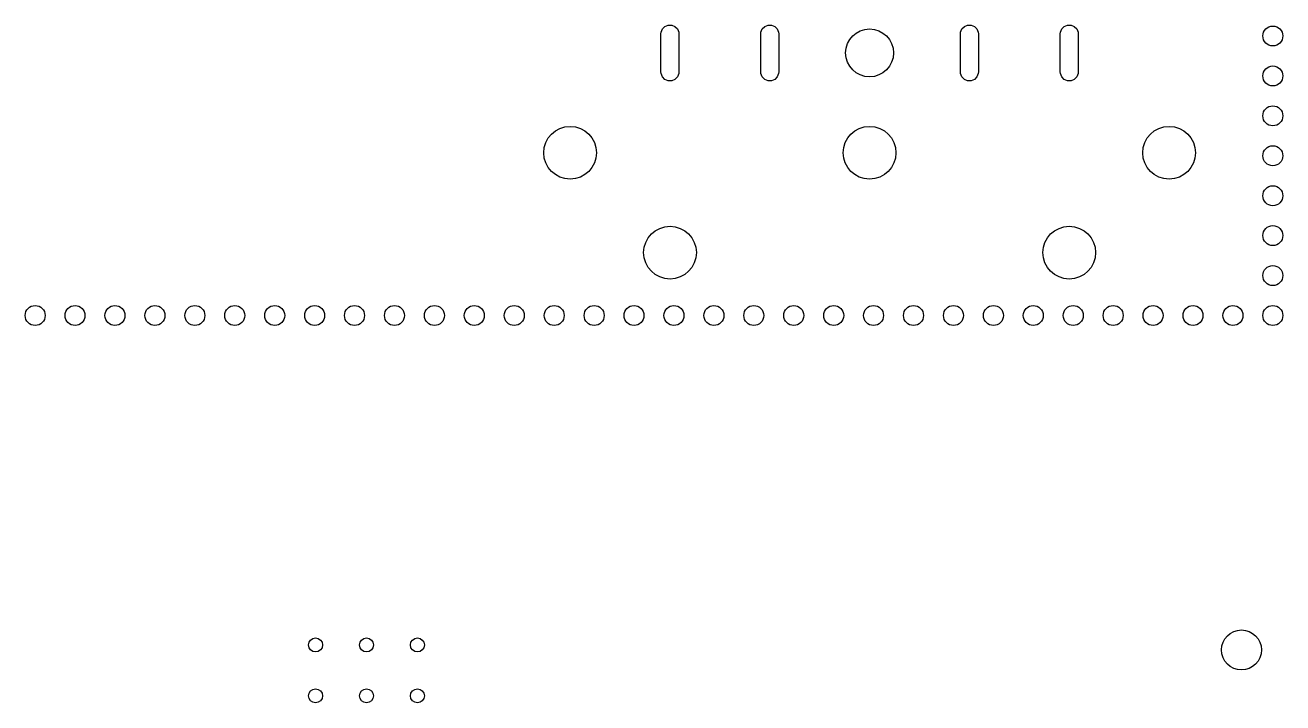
# Model space of a CAD drawing. Extents: x 0.57 to 7.95, y -5.84 to -0.5.
# Drawn here: x 3.892 to 5.132, y -1.802 to -1.134 of the extents above; entities that cross this region are included whole.
import ezdxf

# ---------------------------------------------------------------- set-up
doc = ezdxf.new("R2010")
doc.units = 0
doc.header["$MEASUREMENT"] = 0
doc.layers.add('BLACK', color=7, linetype='CONTINUOUS')

msp = doc.modelspace()

# ---------------------------------------------------------------- linework, layer by layer
at = {"layer": 'BLACK', "linetype": 'CONTINUOUS'}
for p, q in [((4.5189, -1.141), (4.5202, -1.1378)), ((4.5202, -1.1378), (4.5226, -1.1354)), ((4.5226, -1.1354), (4.5258, -1.134)), ((4.5258, -1.134), (4.5293, -1.134)), ((4.5293, -1.134), (4.5325, -1.1354)), ((4.5325, -1.1354), (4.5349, -1.1378)), ((4.5349, -1.1378), (4.5362, -1.141)), ((4.6173, -1.141), (4.6186, -1.1378)), ((4.6186, -1.1378), (4.6211, -1.1354)), ((4.6211, -1.1354), (4.6243, -1.134)), ((4.6243, -1.134), (4.6277, -1.134)), ((4.6277, -1.134), (4.6309, -1.1354)), ((4.6309, -1.1354), (4.6333, -1.1378)), ((4.6333, -1.1378), (4.6347, -1.141)), ((4.8141, -1.141), (4.8155, -1.1378)), ((4.8155, -1.1378), (4.8179, -1.1354)), ((4.8179, -1.1354), (4.8211, -1.134)), ((4.8211, -1.134), (4.8246, -1.134)), ((4.8246, -1.134), (4.8278, -1.1354)), ((4.8278, -1.1354), (4.8302, -1.1378)), ((4.8302, -1.1378), (4.8315, -1.141)), ((4.9126, -1.141), (4.9139, -1.1378)), ((4.9139, -1.1378), (4.9163, -1.1354)), ((4.9163, -1.1354), (4.9195, -1.134)), ((4.9195, -1.134), (4.923, -1.134)), ((4.923, -1.134), (4.9262, -1.1354)), ((4.9262, -1.1354), (4.9286, -1.1378)), ((4.9286, -1.1378), (4.9299, -1.141)), ((4.5187, -1.1427), (4.5189, -1.141)), ((4.5187, -1.1801), (4.5187, -1.1427)), ((4.5362, -1.141), (4.5364, -1.1427)), ((4.5364, -1.1427), (4.5364, -1.1801)), ((4.6171, -1.1427), (4.6173, -1.141)), ((4.6171, -1.1801), (4.6171, -1.1427)), ((4.6347, -1.141), (4.6348, -1.1427)), ((4.6348, -1.1427), (4.6348, -1.1801)), ((4.814, -1.1427), (4.8141, -1.141)), ((4.814, -1.1801), (4.814, -1.1427)), ((4.8315, -1.141), (4.8317, -1.1427)), ((4.8317, -1.1427), (4.8317, -1.1801)), ((4.9124, -1.1427), (4.9126, -1.141)), ((4.9124, -1.1801), (4.9124, -1.1427)), ((4.9299, -1.141), (4.9301, -1.1427)), ((4.9301, -1.1427), (4.9301, -1.1801)), ((4.5189, -1.1818), (4.5187, -1.1801)), ((4.5202, -1.185), (4.5189, -1.1818)), ((4.5226, -1.1875), (4.5202, -1.185)), ((4.5258, -1.1888), (4.5226, -1.1875)), ((4.5293, -1.1888), (4.5258, -1.1888)), ((4.5325, -1.1875), (4.5293, -1.1888)), ((4.5349, -1.185), (4.5325, -1.1875)), ((4.5362, -1.1818), (4.5349, -1.185)), ((4.5364, -1.1801), (4.5362, -1.1818)), ((4.6173, -1.1818), (4.6171, -1.1801)), ((4.6186, -1.185), (4.6173, -1.1818)), ((4.6211, -1.1875), (4.6186, -1.185)), ((4.6243, -1.1888), (4.6211, -1.1875)), ((4.6277, -1.1888), (4.6243, -1.1888)), ((4.6309, -1.1875), (4.6277, -1.1888)), ((4.6333, -1.185), (4.6309, -1.1875)), ((4.6347, -1.1818), (4.6333, -1.185)), ((4.6348, -1.1801), (4.6347, -1.1818)), ((4.8141, -1.1818), (4.814, -1.1801)), ((4.8155, -1.185), (4.8141, -1.1818)), ((4.8179, -1.1875), (4.8155, -1.185)), ((4.8211, -1.1888), (4.8179, -1.1875)), ((4.8246, -1.1888), (4.8211, -1.1888)), ((4.8278, -1.1875), (4.8246, -1.1888)), ((4.8302, -1.185), (4.8278, -1.1875)), ((4.8315, -1.1818), (4.8302, -1.185)), ((4.8317, -1.1801), (4.8315, -1.1818)), ((4.9126, -1.1818), (4.9124, -1.1801)), ((4.9139, -1.185), (4.9126, -1.1818)), ((4.9163, -1.1875), (4.9139, -1.185)), ((4.9195, -1.1888), (4.9163, -1.1875)), ((4.923, -1.1888), (4.9195, -1.1888)), ((4.9262, -1.1875), (4.923, -1.1888)), ((4.9286, -1.185), (4.9262, -1.1875)), ((4.9299, -1.1818), (4.9286, -1.185)), ((4.9301, -1.1801), (4.9299, -1.1818))]:
    msp.add_line(p, q, dxfattribs=at)
at = {"layer": 'BLACK'}
for centre, radius in [((4.7244, -1.1614), 0.0236), ((5.122, -1.1447), 0.00984), ((5.122, -1.1841), 0.00984), ((5.122, -1.2234), 0.00984), ((4.4291, -1.2598), 0.026), ((4.7244, -1.2598), 0.026), ((5.0197, -1.2598), 0.026), ((5.122, -1.2628), 0.00984), ((5.122, -1.3022), 0.00984), ((4.5276, -1.3583), 0.026), ((4.9213, -1.3583), 0.026), ((5.122, -1.3415), 0.00984), ((5.122, -1.3809), 0.00984), ((3.9016, -1.4203), 0.00984), ((3.9409, -1.4203), 0.00984), ((3.9803, -1.4203), 0.00984), ((4.0197, -1.4203), 0.00984), ((4.0591, -1.4203), 0.00984), ((4.0984, -1.4203), 0.00984), ((4.1378, -1.4203), 0.00984), ((4.1772, -1.4203), 0.00984), ((4.2165, -1.4203), 0.00984), ((4.2559, -1.4203), 0.00984), ((4.2953, -1.4203), 0.00984), ((4.3346, -1.4203), 0.00984), ((4.374, -1.4203), 0.00984), ((4.4134, -1.4203), 0.00984), ((4.4528, -1.4203), 0.00984), ((4.4921, -1.4203), 0.00984), ((4.5315, -1.4203), 0.00984), ((4.5709, -1.4203), 0.00984), ((4.6102, -1.4203), 0.00984), ((4.6496, -1.4203), 0.00984), ((4.689, -1.4203), 0.00984), ((4.7283, -1.4203), 0.00984), ((4.7677, -1.4203), 0.00984), ((4.8071, -1.4203), 0.00984), ((4.8465, -1.4203), 0.00984), ((4.8858, -1.4203), 0.00984), ((4.9252, -1.4203), 0.00984), ((4.9646, -1.4203), 0.00984), ((5.0039, -1.4203), 0.00984), ((5.0433, -1.4203), 0.00984), ((5.0827, -1.4203), 0.00984), ((5.122, -1.4203), 0.00984), ((5.0911, -1.75), 0.0197), ((4.1781, -1.7451), 0.00689), ((4.2283, -1.7451), 0.00689), ((4.2785, -1.7451), 0.00689), ((4.1781, -1.7953), 0.00689), ((4.2283, -1.7953), 0.00689), ((4.2785, -1.7953), 0.00689)]:
    msp.add_circle(centre, radius, dxfattribs=at)

doc.saveas('drawing.dxf')
